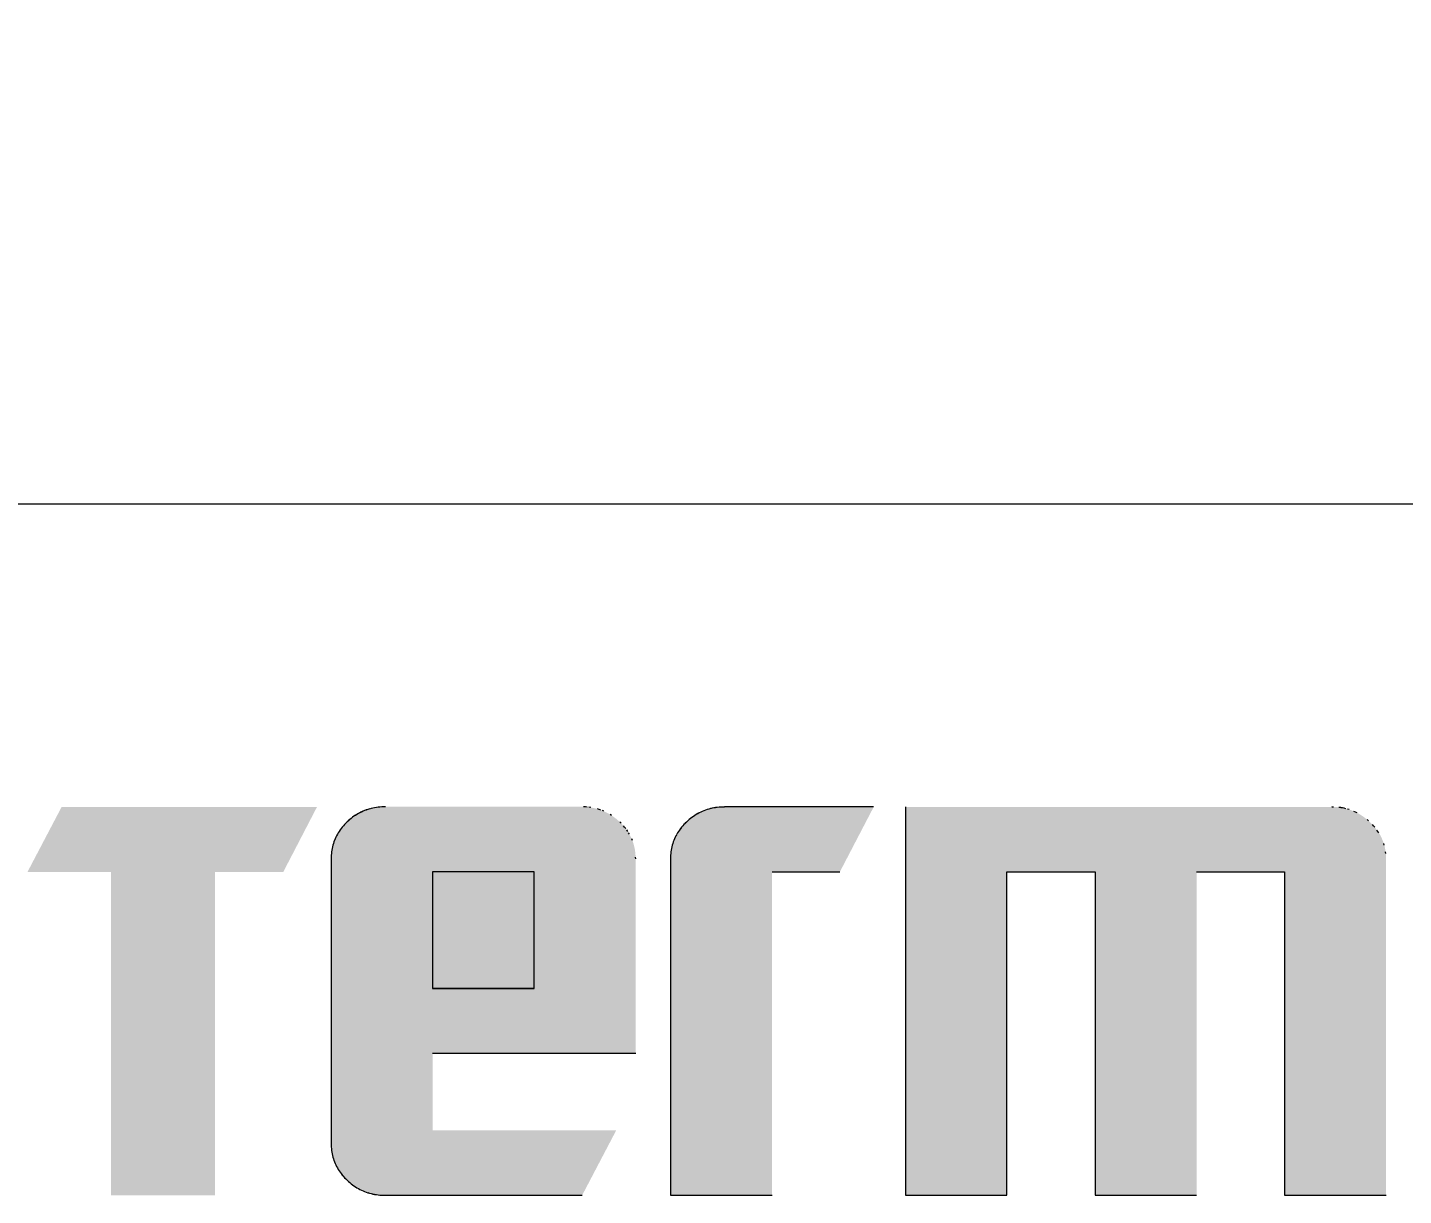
# Model space of a CAD drawing. Header units: millimetres. Extents: x 4137 to 6698, y 1400 to 3585.
# Drawn here: x 5746 to 5754.87, y 3358.72 to 3366.25 of the extents above; entities that cross this region are included whole.
import ezdxf
from ezdxf.enums import TextEntityAlignment as Align
from ezdxf.xclip import XClip

# ---------------------------------------------------------------- set-up
doc = ezdxf.new("R2010")
doc.units = ezdxf.units.MM
doc.header["$XCLIPFRAME"] = 2
doc.layers.add('000-PI-Oprema', color=30, linetype='Continuous', lineweight=5)
doc.layers.add('SI-ORMAR-Tekst', color=7, linetype='Continuous', lineweight=5)
doc.styles.add('PI0', font='isocpeur.ttf', dxfattribs={"width": 0.9})

# ---------------------------------------------------------------- blocks, each defined once
blk = doc.blocks.new('MF127463_69')
at = {"true_color": 0x231f20}
blk.add_hatch(color=250, dxfattribs=at).paths.add_polyline_path([(140.6214553833008, 195.948289320204), (141.3756942762269, 195.948289320204), (141.3756942762269, 194.9904976838165), (140.6214553833008, 194.9904976838165)])
blk = doc.blocks.new('MF127231_61')
at = {"true_color": 0x231f20}
blk.add_hatch(color=250, dxfattribs=at).paths.add_polyline_path([(142.0375080532498, 195.948289320204), (143.2221358451579, 195.948289320204), (143.2221358451579, 194.9904976838165), (142.0375080532498, 194.9904976838165)])
blk = doc.blocks.new('MF127184_59')
at = {"true_color": 0x231f20}
blk.add_hatch(color=250, dxfattribs=at).paths.add_polyline_path([(141.4582475450304, 195.948289320204), (141.9588392221266, 195.948289320204), (141.9588392221266, 194.9904976838165), (141.4582475450304, 194.9904976838165)])

msp = doc.modelspace()

# ---------------------------------------------------------------- hatches: boundary and pattern name
at = {"layer": '000-PI-Oprema', "linetype": 'ByBlock', "lineweight": 0}
for points in [[(5746.218331657444, 3361.224070949732), (5745.998689385719, 3360.806012341379), (5746.53672065636, 3360.806012341379), (5746.53672065636, 3358.71941082872), (5747.206721838978, 3358.71941082872), (5747.206721838978, 3360.806012341379), (5747.647852147004, 3360.806012341379), (5747.864725716855, 3361.224070949732)], [(5746.218366353197, 3361.223741732001), (5745.998724081473, 3360.805683123648), (5746.536755352113, 3360.805683123648), (5746.536755352113, 3358.719081610988), (5747.206756534731, 3358.719081610988), (5747.206756534731, 3360.805683123648), (5747.647886842758, 3360.805683123648), (5747.864760412608, 3361.223741732001)], [(5746.218500639406, 3361.223620331255), (5745.998858367681, 3360.805561722887), (5746.536889638292, 3360.805561722887), (5746.536889638292, 3358.719883010007), (5747.20689082091, 3358.719883010007), (5747.20689082091, 3360.805561722887), (5747.648021128937, 3360.805561722887), (5747.864894698788, 3361.223620331255)], [(5746.218535335159, 3361.223291113523), (5745.998893063434, 3360.805232505155), (5746.536924334046, 3360.805232505155), (5746.536924334046, 3358.719553792276), (5747.206925516663, 3358.719553792276), (5747.206925516663, 3360.805232505155), (5747.64805582469, 3360.805232505155), (5747.864929394541, 3361.223291113523)], [(5750.493884377595, 3361.22502851403), (5750.482065222029, 3361.224855610051), (5750.470372640156, 3361.224337432189), (5750.458808234201, 3361.223474781543), (5750.447373606329, 3361.222268459188), (5750.436070358736, 3361.220719266259), (5750.424900093675, 3361.218828003829), (5750.413864413341, 3361.216595473006), (5750.402964919899, 3361.214022474878), (5750.392203215574, 3361.211109810557), (5750.381580902561, 3361.207858281135), (5750.371099583083, 3361.204268687708), (5750.360760859307, 3361.200341831374), (5750.350566333457, 3361.196078513237), (5750.340517607728, 3361.191479534381), (5750.330616284343, 3361.186545695925), (5750.320863965439, 3361.181277798952), (5750.311262253329, 3361.175676644574), (5750.301812750119, 3361.169743033866), (5750.292517058034, 3361.163477767948), (5750.283376779326, 3361.15688164791), (5750.274393516133, 3361.149955474849), (5750.265568870679, 3361.142700049857), (5750.256904445188, 3361.135116174051), (5750.248401841854, 3361.127204648515), (5750.240043169156, 3361.119052726373), (5750.232040184673, 3361.110747393713), (5750.224392888405, 3361.102289051063), (5750.217101280322, 3361.093678098977), (5750.210165360454, 3361.084914937984), (5750.203585128772, 3361.075999968639), (5750.197360585275, 3361.066933591491), (5750.191491729994, 3361.057716207053), (5750.185978562898, 3361.048348215887), (5750.180821084016, 3361.038830018542), (5750.17601929335, 3361.029162015538), (5750.17157319084, 3361.019344607439), (5750.167482776574, 3361.009378194763), (5750.163748050464, 3360.99926317806), (5750.160369012569, 3360.988999957893), (5750.157345662889, 3360.978588934767), (5750.154678001395, 3360.968030509253), (5750.152366028115, 3360.957325081877), (5750.150409742992, 3360.946473053181), (5750.148809146113, 3360.935474823722), (5750.14756423742, 3360.924330794025), (5750.146675016912, 3360.913041364639), (5750.146141484619, 3360.901606936107), (5750.145963640512, 3360.89002790897), (5750.145963640512, 3358.719445593238), (5750.801198981563, 3358.719445593238), (5750.801198981563, 3360.80696990567), (5751.237714905647, 3360.80696990567), (5751.455511495303, 3361.22502851403)], [(5750.493919073348, 3361.224699296299), (5750.482099917782, 3361.224526392319), (5750.470407335909, 3361.224008214458), (5750.458842929954, 3361.223145563812), (5750.447408302082, 3361.221939241457), (5750.436105054489, 3361.220390048527), (5750.424934789428, 3361.218498786098), (5750.413899109094, 3361.216266255274), (5750.402999615652, 3361.213693257146), (5750.392237911327, 3361.210780592826), (5750.381615598314, 3361.207529063403), (5750.371134278837, 3361.203939469976), (5750.360795555061, 3361.200012613642), (5750.35060102921, 3361.195749295506), (5750.340552303481, 3361.19115031665), (5750.330650980096, 3361.186216478194), (5750.320898661193, 3361.18094858122), (5750.311296949082, 3361.175347426842), (5750.301847445872, 3361.169413816134), (5750.292551753787, 3361.163148550216), (5750.283411475079, 3361.156552430178), (5750.274428211887, 3361.149626257118), (5750.265603566432, 3361.142370832125), (5750.256939140941, 3361.134786956319), (5750.248436537607, 3361.126875430783), (5750.240077864909, 3361.118723508641), (5750.232074880426, 3361.110418175982), (5750.224427584158, 3361.101959833331), (5750.217135976075, 3361.093348881246), (5750.210200056207, 3361.084585720253), (5750.203619824525, 3361.075670750908), (5750.197395281029, 3361.06660437376), (5750.191526425747, 3361.057386989321), (5750.186013258651, 3361.048018998155), (5750.180855779769, 3361.03850080081), (5750.176053989103, 3361.028832797806), (5750.171607886593, 3361.019015389707), (5750.167517472327, 3361.009048977031), (5750.163782746217, 3360.998933960328), (5750.160403708323, 3360.988670740162), (5750.157380358643, 3360.978259717036), (5750.154712697148, 3360.967701291521), (5750.152400723869, 3360.956995864145), (5750.150444438746, 3360.94614383545), (5750.148843841866, 3360.93514560599), (5750.147598933173, 3360.924001576293), (5750.146709712665, 3360.912712146908), (5750.146176180372, 3360.901277718376), (5750.145998336265, 3360.889698691238), (5750.145998336265, 3358.719116375506), (5750.801233677316, 3358.719116375506), (5750.801233677316, 3360.806640687938), (5751.237749601401, 3360.806640687938), (5751.455546191056, 3361.224699296299)], [(5751.66157770239, 3361.22502851403), (5751.66157770239, 3358.719445593238), (5752.315890161123, 3358.719445593238), (5752.315890161123, 3360.80696990567), (5752.883453169931, 3360.80696990567), (5752.883453169931, 3358.719445593238), (5753.537765628665, 3358.719445593238), (5753.537765628665, 3360.80696990567), (5754.105328637473, 3360.80696990567), (5754.105328637473, 3358.719445593238), (5754.760564005998, 3358.719445593238), (5754.760564005998, 3360.89002790897), (5754.760381421575, 3360.901606936107), (5754.759833935334, 3360.913041364639), (5754.758921947919, 3360.924330794025), (5754.757645859913, 3360.935474823722), (5754.756006071991, 3360.946473053181), (5754.754002984707, 3360.957325081877), (5754.751636998705, 3360.968030509253), (5754.748908514629, 3360.978588934767), (5754.745817933034, 3360.988999957893), (5754.742365654593, 3360.99926317806), (5754.738552079892, 3361.009378194763), (5754.734377609543, 3361.019344607439), (5754.729842644191, 3361.029162015538), (5754.72494758445, 3361.038830018542), (5754.719692830876, 3361.048348215887), (5754.714078784141, 3361.057716207053), (5754.708105844859, 3361.066933591491), (5754.701774413646, 3361.075999968639), (5754.695084891085, 3361.084914937984), (5754.688037677849, 3361.093678098977), (5754.680633174524, 3361.102289051063), (5754.672871781694, 3361.110747393713), (5754.664753900032, 3361.119052726373), (5754.656279930095, 3361.127204648515), (5754.647671327612, 3361.135116174051), (5754.638918526215, 3361.142700049857), (5754.630021525873, 3361.149955474849), (5754.620980326587, 3361.15688164791), (5754.611794928415, 3361.163477767948), (5754.602465331299, 3361.169743033866), (5754.592991535267, 3361.175676644574), (5754.583373540291, 3361.181277798952), (5754.5736113464, 3361.186545695925), (5754.563704953594, 3361.191479534381), (5754.553654361843, 3361.196078513237), (5754.543459571177, 3361.200341831374), (5754.533120581596, 3361.204268687708), (5754.522637393099, 3361.207858281135), (5754.512010005629, 3361.211109810557), (5754.501238419273, 3361.214022474878), (5754.490322634002, 3361.216595473006), (5754.479262649787, 3361.218828003829), (5754.468058466627, 3361.220719266259), (5754.456710084581, 3361.222268459188), (5754.44521750359, 3361.223474781543), (5754.433580723685, 3361.224337432189), (5754.421799744835, 3361.224855610051), (5754.40987456707, 3361.22502851403)], [(5751.661612398143, 3361.224699296299), (5751.661612398143, 3358.719116375506), (5752.315924856876, 3358.719116375506), (5752.315924856876, 3360.806640687938), (5752.883487865684, 3360.806640687938), (5752.883487865684, 3358.719116375506), (5753.537800324418, 3358.719116375506), (5753.537800324418, 3360.806640687938), (5754.105363333226, 3360.806640687938), (5754.105363333226, 3358.719116375506), (5754.760598701751, 3358.719116375506), (5754.760598701751, 3360.889698691238), (5754.760416117329, 3360.901277718376), (5754.759868631088, 3360.912712146908), (5754.758956643672, 3360.924001576293), (5754.757680555666, 3360.93514560599), (5754.756040767744, 3360.94614383545), (5754.75403768046, 3360.956995864145), (5754.751671694458, 3360.967701291521), (5754.748943210382, 3360.978259717036), (5754.745852628787, 3360.988670740162), (5754.742400350347, 3360.998933960328), (5754.738586775645, 3361.009048977031), (5754.734412305296, 3361.019015389707), (5754.729877339944, 3361.028832797806), (5754.724982280203, 3361.03850080081), (5754.719727526629, 3361.048018998155), (5754.714113479894, 3361.057386989321), (5754.708140540612, 3361.06660437376), (5754.701809109399, 3361.075670750908), (5754.695119586838, 3361.084585720253), (5754.688072373602, 3361.093348881246), (5754.680667870277, 3361.101959833331), (5754.672906477447, 3361.110418175982), (5754.664788595785, 3361.118723508641), (5754.656314625848, 3361.126875430783), (5754.647706023366, 3361.134786956319), (5754.638953221968, 3361.142370832125), (5754.630056221627, 3361.149626257118), (5754.621015022341, 3361.156552430178), (5754.611829624168, 3361.163148550216), (5754.602500027052, 3361.169413816134), (5754.59302623102, 3361.175347426842), (5754.583408236044, 3361.18094858122), (5754.573646042153, 3361.186216478194), (5754.563739649347, 3361.19115031665), (5754.553689057596, 3361.195749295506), (5754.54349426693, 3361.200012613642), (5754.533155277349, 3361.203939469976), (5754.522672088852, 3361.207529063403), (5754.512044701382, 3361.210780592826), (5754.501273115026, 3361.213693257146), (5754.490357329755, 3361.216266255274), (5754.47929734554, 3361.218498786098), (5754.46809316238, 3361.220390048527), (5754.456744780334, 3361.221939241457), (5754.445252199343, 3361.223145563812), (5754.433615419438, 3361.224008214458), (5754.421834440588, 3361.224526392319), (5754.409909262823, 3361.224699296299)]]:
    msp.add_hatch(color=0, dxfattribs=at).paths.add_polyline_path(points)
h = msp.add_hatch(color=0, dxfattribs=at)
h.paths.add_polyline_path([(5748.307427138824, 3361.225479132523), (5748.295386679913, 3361.225306228543), (5748.283490819485, 3361.224788050682), (5748.271739958064, 3361.223925400021), (5748.260134496238, 3361.222719077681), (5748.248674834474, 3361.221169884751), (5748.237361373415, 3361.219278622322), (5748.226194513561, 3361.217046091498), (5748.215174655436, 3361.21447309337), (5748.204302199599, 3361.21156042905), (5748.193577546662, 3361.208308899627), (5748.183001097094, 3361.204719306193), (5748.172573251481, 3361.200792449866), (5748.16229441035, 3361.19652913173), (5748.152164974256, 3361.191930152874), (5748.142185343785, 3361.186996314418), (5748.132355919434, 3361.181728417444), (5748.12267710176, 3361.176127263059), (5748.113149291318, 3361.170193652358), (5748.103772888665, 3361.16392838644), (5748.094548294327, 3361.157332266395), (5748.085475908861, 3361.150406093342), (5748.076556132822, 3361.143150668349), (5748.067789366766, 3361.135566792543), (5748.059176011192, 3361.127655267007), (5748.050817338552, 3361.119503344865), (5748.042814354069, 3361.111198012191), (5748.035167057772, 3361.102739669555), (5748.027875449689, 3361.094128717455), (5748.020939529792, 3361.085365556477), (5748.014359298139, 3361.076450587132), (5748.008134754643, 3361.067384209976), (5748.002265899361, 3361.058166825545), (5747.996752732265, 3361.048798834379), (5747.991595253384, 3361.039280637034), (5747.986793462717, 3361.02961263403), (5747.982347360236, 3361.019795225916), (5747.978256945912, 3361.009828813255), (5747.974522219832, 3360.999713796552), (5747.971143181937, 3360.989450576371), (5747.968119832257, 3360.97903955326), (5747.965452170763, 3360.968481127738), (5747.963140197454, 3360.957775700369), (5747.961183912389, 3360.946923671674), (5747.959583315481, 3360.935925442214), (5747.958338406787, 3360.924781412517), (5747.95744918628, 3360.913491983132), (5747.956915653986, 3360.9020575546), (5747.956737809879, 3360.890478527462), (5747.956737809879, 3359.054896734274), (5747.956915653986, 3359.043428269664), (5747.95744918628, 3359.032094787717), (5747.958338406787, 3359.020896689215), (5747.959583315481, 3359.009834374968), (5747.961183912389, 3358.99890824581), (5747.963140197454, 3358.988118702529), (5747.965452170763, 3358.977466145936), (5747.968119832257, 3358.966950976833), (5747.971143181937, 3358.956573596033), (5747.974522219832, 3358.946334404337), (5747.978256945912, 3358.936233802565), (5747.982347360236, 3358.926272191505), (5747.986793462717, 3358.91644997199), (5747.991595253384, 3358.906767544807), (5747.996752732265, 3358.897225310762), (5748.002265899361, 3358.887823670678), (5748.008134754643, 3358.878563025338), (5748.014359298139, 3358.869443775582), (5748.020939529792, 3358.860466322197), (5748.027875449689, 3358.851631065988), (5748.035167057772, 3358.842938407766), (5748.042814354069, 3358.83438874834), (5748.050817338552, 3358.825982488522), (5748.059176011192, 3358.817720029115), (5748.067789366766, 3358.809808510921), (5748.076556132822, 3358.802224641707), (5748.085475908861, 3358.794969222608), (5748.094548294327, 3358.788043054764), (5748.103772888665, 3358.78144693931), (5748.113149291318, 3358.775181677387), (5748.12267710176, 3358.76924807012), (5748.132355919434, 3358.763646918645), (5748.142185343785, 3358.758379024116), (5748.152164974256, 3358.753445187661), (5748.16229441035, 3358.748846210413), (5748.172573251481, 3358.744582893521), (5748.183001097094, 3358.740656038111), (5748.193577546662, 3358.737066445317), (5748.204302199599, 3358.73381491628), (5748.215174655436, 3358.730902252149), (5748.226194513561, 3358.728329254043), (5748.237361373415, 3358.726096723103), (5748.248674834474, 3358.724205460477), (5748.260134496238, 3358.7226562673), (5748.271739958064, 3358.72144994469), (5748.283490819485, 3358.720587293804), (5748.295386679913, 3358.720069115768), (5748.307427138824, 3358.719896211723), (5749.575446005713, 3358.719896211723), (5749.795088194928, 3359.138877674869), (5748.611050268642, 3359.138877674869), (5748.611050268642, 3359.637225639669), (5749.9205980959, 3359.637225639669), (5749.9205980959, 3360.890478527462), (5749.92042025156, 3360.9020575546), (5749.91988671851, 3360.913491983132), (5749.918997496868, 3360.924781412517), (5749.917752586777, 3360.935925442214), (5749.916151988239, 3360.946923671674), (5749.914195701457, 3360.957775700369), (5749.91188372646, 3360.968481127738), (5749.909216063365, 3360.97903955326), (5749.906192712259, 3360.989450576371), (5749.90281367323, 3360.999713796552), (5749.899078946392, 3361.009828813255), (5749.894988531835, 3361.019795225916), (5749.890542429645, 3361.02961263403), (5749.885740639939, 3361.039280637034), (5749.880583162775, 3361.048798834379), (5749.875069998298, 3361.058166825545), (5749.869201146567, 3361.067384209976), (5749.862976607669, 3361.076450587132), (5749.85639638175, 3361.085365556477), (5749.849460468838, 3361.094128717455), (5749.842168869079, 3361.102739669555), (5749.834521582589, 3361.111198012191), (5749.826518609369, 3361.119503344865), (5749.818159949623, 3361.127655267007), (5749.809657337878, 3361.135566792543), (5749.80099290447, 3361.143150668349), (5749.792168251565, 3361.150406093342), (5749.783184981446, 3361.157332266395), (5749.774044696277, 3361.16392838644), (5749.764748998342, 3361.170193652358), (5749.755299489835, 3361.176127263059), (5749.74569777301, 3361.181728417444), (5749.735945450061, 3361.186996314418), (5749.726044123242, 3361.191930152874), (5749.715995394748, 3361.19652913173), (5749.705800866831, 3361.200792449866), (5749.695462141687, 3361.204719306193), (5749.684980821569, 3361.208308899627), (5749.674358508731, 3361.21156042905), (5749.663596805337, 3361.21447309337), (5749.652697313642, 3361.217046091498), (5749.641661635868, 3361.219278622322), (5749.630491374242, 3361.221169884751), (5749.619188131014, 3361.222719077681), (5749.607753508352, 3361.223925400021), (5749.596189108567, 3361.224788050682), (5749.584496533825, 3361.225306228543), (5749.572677386349, 3361.225479132523)])
h.paths.add_polyline_path([(5748.611050268642, 3360.807420524155), (5749.265362727375, 3360.807420524155), (5749.265362727375, 3360.056207047809), (5748.611050268642, 3360.056207047809)])
h = msp.add_hatch(color=0, dxfattribs=at)
h.paths.add_polyline_path([(5748.307461834577, 3361.225149914791), (5748.295421375667, 3361.224977010811), (5748.283525515238, 3361.22445883295), (5748.271774653817, 3361.223596182289), (5748.260169191991, 3361.222389859949), (5748.248709530227, 3361.220840667019), (5748.237396069168, 3361.21894940459), (5748.226229209314, 3361.216716873766), (5748.21520935119, 3361.214143875638), (5748.204336895352, 3361.211231211318), (5748.193612242415, 3361.207979681896), (5748.183035792847, 3361.204390088461), (5748.172607947235, 3361.200463232135), (5748.162329106103, 3361.196199913998), (5748.152199670009, 3361.191600935142), (5748.142220039538, 3361.186667096686), (5748.132390615187, 3361.181399199713), (5748.122711797513, 3361.175798045327), (5748.113183987071, 3361.169864434627), (5748.103807584418, 3361.163599168709), (5748.09458299008, 3361.157003048663), (5748.085510604614, 3361.15007687561), (5748.076590828575, 3361.142821450617), (5748.067824062519, 3361.135237574812), (5748.059210706945, 3361.127326049276), (5748.050852034306, 3361.119174127134), (5748.042849049823, 3361.110868794459), (5748.035201753525, 3361.102410451823), (5748.027910145443, 3361.093799499723), (5748.020974225546, 3361.085036338745), (5748.014393993893, 3361.0761213694), (5748.008169450396, 3361.067054992245), (5748.002300595114, 3361.057837607813), (5747.996787428018, 3361.048469616647), (5747.991629949137, 3361.038951419303), (5747.98682815847, 3361.029283416299), (5747.98238205599, 3361.019466008185), (5747.978291641665, 3361.009499595524), (5747.974556915585, 3360.999384578821), (5747.97117787769, 3360.989121358639), (5747.96815452801, 3360.978710335528), (5747.965486866516, 3360.968151910006), (5747.963174893207, 3360.957446482638), (5747.961218608142, 3360.946594453942), (5747.959618011234, 3360.935596224482), (5747.95837310254, 3360.924452194785), (5747.957483882033, 3360.9131627654), (5747.95695034974, 3360.901728336868), (5747.956772505632, 3360.890149309731), (5747.956772505632, 3359.054567516543), (5747.95695034974, 3359.043099051932), (5747.957483882033, 3359.031765569985), (5747.95837310254, 3359.020567471483), (5747.959618011234, 3359.009505157237), (5747.961218608142, 3358.998579028078), (5747.963174893207, 3358.987789484797), (5747.965486866516, 3358.977136928204), (5747.96815452801, 3358.966621759102), (5747.97117787769, 3358.956244378301), (5747.974556915585, 3358.946005186606), (5747.978291641665, 3358.935904584834), (5747.98238205599, 3358.925942973774), (5747.98682815847, 3358.916120754258), (5747.991629949137, 3358.906438327076), (5747.996787428018, 3358.89689609303), (5748.002300595114, 3358.887494452947), (5748.008169450396, 3358.878233807607), (5748.014393993893, 3358.86911455785), (5748.020974225546, 3358.860137104466), (5748.027910145443, 3358.851301848257), (5748.035201753525, 3358.842609190034), (5748.042849049823, 3358.834059530609), (5748.050852034306, 3358.825653270791), (5748.059210706945, 3358.817390811384), (5748.067824062519, 3358.809479293189), (5748.076590828575, 3358.801895423976), (5748.085510604614, 3358.794640004876), (5748.09458299008, 3358.787713837033), (5748.103807584418, 3358.781117721579), (5748.113183987071, 3358.774852459655), (5748.122711797513, 3358.768918852389), (5748.132390615187, 3358.763317700913), (5748.142220039538, 3358.758049806385), (5748.152199670009, 3358.75311596993), (5748.162329106103, 3358.748516992682), (5748.172607947235, 3358.744253675789), (5748.183035792847, 3358.740326820379), (5748.193612242415, 3358.736737227585), (5748.204336895352, 3358.733485698549), (5748.21520935119, 3358.730573034417), (5748.226229209314, 3358.728000036311), (5748.237396069168, 3358.725767505371), (5748.248709530227, 3358.723876242746), (5748.260169191991, 3358.722327049568), (5748.271774653817, 3358.721120726959), (5748.283525515238, 3358.720258076073), (5748.295421375667, 3358.719739898037), (5748.307461834577, 3358.719566993992), (5749.575480701466, 3358.719566993992), (5749.795122890681, 3359.138548457138), (5748.611084964395, 3359.138548457138), (5748.611084964395, 3359.636896421938), (5749.920632791654, 3359.636896421938), (5749.920632791654, 3360.890149309731), (5749.920454947313, 3360.901728336868), (5749.919921414264, 3360.9131627654), (5749.919032192621, 3360.924452194785), (5749.91778728253, 3360.935596224482), (5749.916186683992, 3360.946594453942), (5749.91423039721, 3360.957446482638), (5749.911918422214, 3360.968151910006), (5749.909250759119, 3360.978710335528), (5749.906227408012, 3360.989121358639), (5749.902848368983, 3360.999384578821), (5749.899113642145, 3361.009499595524), (5749.895023227588, 3361.019466008185), (5749.890577125399, 3361.029283416299), (5749.885775335692, 3361.038951419303), (5749.880617858528, 3361.048469616647), (5749.875104694052, 3361.057837607813), (5749.86923584232, 3361.067054992245), (5749.863011303422, 3361.0761213694), (5749.856431077503, 3361.085036338745), (5749.849495164591, 3361.093799499723), (5749.842203564832, 3361.102410451823), (5749.834556278342, 3361.110868794459), (5749.826553305123, 3361.119174127134), (5749.818194645376, 3361.127326049276), (5749.809692033631, 3361.135237574812), (5749.801027600223, 3361.142821450617), (5749.792202947318, 3361.15007687561), (5749.783219677199, 3361.157003048663), (5749.77407939203, 3361.163599168709), (5749.764783694095, 3361.169864434627), (5749.755334185588, 3361.175798045327), (5749.745732468763, 3361.181399199713), (5749.735980145814, 3361.186667096686), (5749.726078818995, 3361.191600935142), (5749.716030090501, 3361.196199913998), (5749.705835562584, 3361.200463232135), (5749.69549683744, 3361.204390088461), (5749.685015517322, 3361.207979681896), (5749.674393204484, 3361.211231211318), (5749.66363150109, 3361.214143875638), (5749.652732009395, 3361.216716873766), (5749.641696331621, 3361.21894940459), (5749.630526069995, 3361.220840667019), (5749.619222826767, 3361.222389859949), (5749.607788204105, 3361.223596182289), (5749.59622380432, 3361.22445883295), (5749.584531229578, 3361.224977010811), (5749.572712082102, 3361.225149914791)])
h.paths.add_polyline_path([(5748.611084964395, 3360.807091306423), (5749.265397423128, 3360.807091306423), (5749.265397423128, 3360.055877830078), (5748.611084964395, 3360.055877830078)])

# ---------------------------------------------------------------- linework, layer by layer
at = {"layer": '000-PI-Oprema', "color": 0, "linetype": 'ByBlock', "lineweight": 0}
for p, q in [((5772.34938806817, 3363.176600865101), (5725.310872941634, 3363.176600865101)), ((5772.349422763923, 3363.176271647369), (5725.310907637387, 3363.176271647369)), ((5772.349422763923, 3363.176271647369), (5725.310907637387, 3363.176271647369))]:
    msp.add_line(p, q, dxfattribs=at)

# ---------------------------------------------------------------- block references
ref = msp.add_blockref('MF127463_69', (5380.091372144095, 2848.624528961618), dxfattribs=dict(at, xscale=2.616, yscale=2.616, zscale=2.616))
XClip(ref).set_block_clipping_path([(140.7555126614041, 195.948289320204), (140.7508687954565, 195.9482250595412), (140.746287193367, 195.9480322713224), (140.7417675420642, 195.9477109462023), (140.7373095284764, 195.9472610748354), (140.7329128395322, 195.9466826478763), (140.7285771621598, 195.9459756559796), (140.7243021832879, 195.9451400897998), (140.7200875898448, 195.9441759399916), (140.7159330687589, 195.9430831972095), (140.7118383069588, 195.9418618521082), (140.7078029913728, 195.9405118953421), (140.7038268089294, 195.9390333175659), (140.6999094465571, 195.9374261094342), (140.6960505911843, 195.9356902616014), (140.6922499297394, 195.9338257647223), (140.6885071491508, 195.9318326094514), (140.6848219363471, 195.9297107864432), (140.6811939782567, 195.9274602863524), (140.6776229618079, 195.9250810998335), (140.6741085739293, 195.9225732175411), (140.6706505015492, 195.9199366301298), (140.6672484315962, 195.9171713282542), (140.6639020509987, 195.9142773025688), (140.6606110466851, 195.9112545437283), (140.6574156413414, 195.908057214007), (140.6543562632529, 195.9048114376304), (140.6514329077469, 195.9015167660183), (140.6486455701506, 195.8981727505908), (140.6459942457914, 195.8947789427675), (140.6434789299965, 195.8913348939684), (140.6410996180933, 195.8878401556133), (140.6388563054089, 195.8842942791221), (140.6367489872707, 195.8806968159146), (140.6347776590061, 195.8770473174107), (140.6329423159422, 195.8733453350303), (140.6312429534064, 195.8695904201932), (140.629679566726, 195.8657821243192), (140.6282521512283, 195.8619199988283), (140.6269607022405, 195.8580035951403), (140.6258052150899, 195.854032464675), (140.6247856851039, 195.8500061588523), (140.6239021076097, 195.8459242290921), (140.6231544779345, 195.8417862268142), (140.6225427914058, 195.8375917034385), (140.6220670433508, 195.8333402103848), (140.6217272290968, 195.829031299073), (140.621523343971, 195.824664520923), (140.6214553833008, 195.8202394273546), (140.6214553833008, 195.1189256456163), (140.621523343971, 195.1144592826749), (140.6217272290968, 195.110054823793), (140.6220670433508, 195.1057118203905), (140.6225427914059, 195.1014298238872), (140.6231544779345, 195.097208385703), (140.6239021076097, 195.0930470572578), (140.6247856851039, 195.0889453899713), (140.6258052150899, 195.0849029352636), (140.6269607022405, 195.0809192445543), (140.6282521512283, 195.0769938692634), (140.629679566726, 195.0731263608108), (140.6312429534065, 195.0693162706163), (140.6329423159422, 195.0655631500998), (140.6347776590061, 195.0618665506811), (140.6367489872707, 195.05822602378), (140.6388563054089, 195.0546411208165), (140.6410996180932, 195.0511113932104), (140.6434789299965, 195.0476363923815), (140.6459942457914, 195.0442156697497), (140.6486455701506, 195.0408487767349), (140.6514329077469, 195.037535264757), (140.654356263253, 195.0342746852357), (140.6574156413414, 195.0310665895909), (140.6606110466851, 195.0279105292426), (140.6639020509987, 195.0248876613722), (140.6672484315962, 195.0219933210577), (140.6706505015493, 195.0192275176446), (140.6741085739293, 195.0165902604782), (140.6776229618079, 195.0140815589041), (140.6811939782567, 195.0117014222675), (140.6848219363471, 195.009449859914), (140.6885071491508, 195.0073268811889), (140.6922499297394, 195.0053324954378), (140.6960505911842, 195.0034667120058), (140.6999094465571, 195.0017295402387), (140.7038268089294, 195.0001209894816), (140.7078029913728, 194.9986410690802), (140.7118383069588, 194.9972897883796), (140.7159330687589, 194.9960671567255), (140.7200875898448, 194.9949731834631), (140.7243021832879, 194.9940078779381), (140.7285771621598, 194.9931712494956), (140.7329128395322, 194.9924633074812), (140.7373095284764, 194.9918840612403), (140.7417675420642, 194.9914335201184), (140.746287193367, 194.9911116934608), (140.7508687954565, 194.9909185906129), (140.7555126614041, 194.9908542209201), (141.2402268303765, 194.9908542209201), (141.3238349914551, 195.1503190782335), (140.8715800815158, 195.1503190782335), (140.8715800815158, 195.3411773681641), (141.3721632215712, 195.3411773681641), (141.3721632215712, 195.8202394273546), (141.372095260901, 195.824664520923), (141.3718913757752, 195.8290312990731), (141.3715515615212, 195.8333402103848), (141.3710758134661, 195.8375917034385), (141.3704641269374, 195.8417862268142), (141.3697164972623, 195.8459242290921), (141.3688329197681, 195.8500061588523), (141.3678133897821, 195.854032464675), (141.3666579026315, 195.8580035951402), (141.3653664536437, 195.8619199988283), (141.3639390381459, 195.8657821243192), (141.3623756514655, 195.8695904201932), (141.3606762889298, 195.8733453350303), (141.3588409458659, 195.8770473174107), (141.3568696176013, 195.8806968159146), (141.3547622994631, 195.8842942791221), (141.3525189867788, 195.8878401556133), (141.3501396748755, 195.8913348939684), (141.3476243590806, 195.8947789427675), (141.3449730347214, 195.8981727505908), (141.3421856971251, 195.9015167660183), (141.339262341619, 195.9048114376304), (141.3362029635305, 195.908057214007), (141.3330075581869, 195.9112545437283), (141.3297184042663, 195.9142773025688), (141.3263775748481, 195.9171713282542), (141.3229847568605, 195.9199366301298), (141.3195396372321, 195.9225732175411), (141.3160419028912, 195.9250810998335), (141.3124912407663, 195.9274602863524), (141.3088873377859, 195.9297107864432), (141.3052298808785, 195.9318326094514), (141.3015185569724, 195.9338257647223), (141.297753052996, 195.9356902616014), (141.293933055878, 195.9374261094342), (141.2900582525465, 195.9390333175659), (141.2861283299302, 195.9405118953422), (141.2821429749575, 195.9418618521082), (141.2781018745568, 195.9430831972096), (141.2740047156566, 195.9441759399916), (141.2698511851852, 195.9451400897998), (141.2656409700712, 195.9459756559796), (141.2613737572429, 195.9466826478763), (141.2570492336289, 195.9472610748354), (141.2526670861575, 195.9477109462023), (141.2482270017573, 195.9480322713224), (141.2437286673566, 195.9482250595412), (141.2391717698839, 195.948289320204)])
ref = msp.add_blockref('MF127463_69', (5380.091406839848, 2848.624199743886), dxfattribs=dict(at, xscale=2.616, yscale=2.616, zscale=2.616))
XClip(ref).set_block_clipping_path([(140.7555126614041, 195.948289320204), (140.7508687954565, 195.9482250595412), (140.746287193367, 195.9480322713224), (140.7417675420642, 195.9477109462023), (140.7373095284764, 195.9472610748354), (140.7329128395322, 195.9466826478763), (140.7285771621598, 195.9459756559796), (140.7243021832879, 195.9451400897998), (140.7200875898448, 195.9441759399916), (140.7159330687589, 195.9430831972095), (140.7118383069588, 195.9418618521082), (140.7078029913728, 195.9405118953421), (140.7038268089294, 195.9390333175659), (140.6999094465571, 195.9374261094342), (140.6960505911843, 195.9356902616014), (140.6922499297394, 195.9338257647223), (140.6885071491508, 195.9318326094514), (140.6848219363471, 195.9297107864432), (140.6811939782567, 195.9274602863524), (140.6776229618079, 195.9250810998335), (140.6741085739293, 195.9225732175411), (140.6706505015492, 195.9199366301298), (140.6672484315962, 195.9171713282542), (140.6639020509987, 195.9142773025688), (140.6606110466851, 195.9112545437283), (140.6574156413414, 195.908057214007), (140.6543562632529, 195.9048114376304), (140.6514329077469, 195.9015167660183), (140.6486455701506, 195.8981727505908), (140.6459942457914, 195.8947789427675), (140.6434789299965, 195.8913348939684), (140.6410996180933, 195.8878401556133), (140.6388563054089, 195.8842942791221), (140.6367489872707, 195.8806968159146), (140.6347776590061, 195.8770473174107), (140.6329423159422, 195.8733453350303), (140.6312429534064, 195.8695904201932), (140.629679566726, 195.8657821243192), (140.6282521512283, 195.8619199988283), (140.6269607022405, 195.8580035951403), (140.6258052150899, 195.854032464675), (140.6247856851039, 195.8500061588523), (140.6239021076097, 195.8459242290921), (140.6231544779345, 195.8417862268142), (140.6225427914058, 195.8375917034385), (140.6220670433508, 195.8333402103848), (140.6217272290968, 195.829031299073), (140.621523343971, 195.824664520923), (140.6214553833008, 195.8202394273546), (140.6214553833008, 195.1189256456163), (140.621523343971, 195.1144592826749), (140.6217272290968, 195.110054823793), (140.6220670433508, 195.1057118203905), (140.6225427914059, 195.1014298238872), (140.6231544779345, 195.097208385703), (140.6239021076097, 195.0930470572578), (140.6247856851039, 195.0889453899713), (140.6258052150899, 195.0849029352636), (140.6269607022405, 195.0809192445543), (140.6282521512283, 195.0769938692634), (140.629679566726, 195.0731263608108), (140.6312429534065, 195.0693162706163), (140.6329423159422, 195.0655631500998), (140.6347776590061, 195.0618665506811), (140.6367489872707, 195.05822602378), (140.6388563054089, 195.0546411208165), (140.6410996180932, 195.0511113932104), (140.6434789299965, 195.0476363923815), (140.6459942457914, 195.0442156697497), (140.6486455701506, 195.0408487767349), (140.6514329077469, 195.037535264757), (140.654356263253, 195.0342746852357), (140.6574156413414, 195.0310665895909), (140.6606110466851, 195.0279105292426), (140.6639020509987, 195.0248876613722), (140.6672484315962, 195.0219933210577), (140.6706505015493, 195.0192275176446), (140.6741085739293, 195.0165902604782), (140.6776229618079, 195.0140815589041), (140.6811939782567, 195.0117014222675), (140.6848219363471, 195.009449859914), (140.6885071491508, 195.0073268811889), (140.6922499297394, 195.0053324954378), (140.6960505911842, 195.0034667120058), (140.6999094465571, 195.0017295402387), (140.7038268089294, 195.0001209894816), (140.7078029913728, 194.9986410690802), (140.7118383069588, 194.9972897883796), (140.7159330687589, 194.9960671567255), (140.7200875898448, 194.9949731834631), (140.7243021832879, 194.9940078779381), (140.7285771621598, 194.9931712494956), (140.7329128395322, 194.9924633074812), (140.7373095284764, 194.9918840612403), (140.7417675420642, 194.9914335201184), (140.746287193367, 194.9911116934608), (140.7508687954565, 194.9909185906129), (140.7555126614041, 194.9908542209201), (141.2402268303765, 194.9908542209201), (141.3238349914551, 195.1503190782335), (140.8715800815158, 195.1503190782335), (140.8715800815158, 195.3411773681641), (141.3721632215712, 195.3411773681641), (141.3721632215712, 195.8202394273546), (141.372095260901, 195.824664520923), (141.3718913757752, 195.8290312990731), (141.3715515615212, 195.8333402103848), (141.3710758134661, 195.8375917034385), (141.3704641269374, 195.8417862268142), (141.3697164972623, 195.8459242290921), (141.3688329197681, 195.8500061588523), (141.3678133897821, 195.854032464675), (141.3666579026315, 195.8580035951402), (141.3653664536437, 195.8619199988283), (141.3639390381459, 195.8657821243192), (141.3623756514655, 195.8695904201932), (141.3606762889298, 195.8733453350303), (141.3588409458659, 195.8770473174107), (141.3568696176013, 195.8806968159146), (141.3547622994631, 195.8842942791221), (141.3525189867788, 195.8878401556133), (141.3501396748755, 195.8913348939684), (141.3476243590806, 195.8947789427675), (141.3449730347214, 195.8981727505908), (141.3421856971251, 195.9015167660183), (141.339262341619, 195.9048114376304), (141.3362029635305, 195.908057214007), (141.3330075581869, 195.9112545437283), (141.3297184042663, 195.9142773025688), (141.3263775748481, 195.9171713282542), (141.3229847568605, 195.9199366301298), (141.3195396372321, 195.9225732175411), (141.3160419028912, 195.9250810998335), (141.3124912407663, 195.9274602863524), (141.3088873377859, 195.9297107864432), (141.3052298808785, 195.9318326094514), (141.3015185569724, 195.9338257647223), (141.297753052996, 195.9356902616014), (141.293933055878, 195.9374261094342), (141.2900582525465, 195.9390333175659), (141.2861283299302, 195.9405118953422), (141.2821429749575, 195.9418618521082), (141.2781018745568, 195.9430831972096), (141.2740047156566, 195.9441759399916), (141.2698511851852, 195.9451400897998), (141.2656409700712, 195.9459756559796), (141.2613737572429, 195.9466826478763), (141.2570492336289, 195.9472610748354), (141.2526670861575, 195.9477109462023), (141.2482270017573, 195.9480322713224), (141.2437286673566, 195.9482250595412), (141.2391717698839, 195.948289320204)])
ref = msp.add_blockref('MF127184_59', (5380.091372144095, 2848.624528961618), dxfattribs=dict(at, xscale=2.616, yscale=2.616, zscale=2.616))
XClip(ref).set_block_clipping_path([(141.5912389967177, 195.9479448106554), (141.586682099245, 195.9478805499926), (141.5821837648443, 195.9476877617738), (141.577743680444, 195.9473664366537), (141.5733615329727, 195.9469165652868), (141.5690370093587, 195.9463381383277), (141.5647697965304, 195.945631146431), (141.5605595814164, 195.9447955802513), (141.556406050945, 195.9438314304431), (141.5523088920448, 195.942738687661), (141.548267791644, 195.9415173425596), (141.5442824366714, 195.9401673857935), (141.5403525140551, 195.9386888080173), (141.5364777107236, 195.9370815998855), (141.5326577136055, 195.9353457520529), (141.5288922096292, 195.9334812551737), (141.5251808857231, 195.9314880999028), (141.5215234288156, 195.9293662768946), (141.5179195258353, 195.9271157768038), (141.5143688637104, 195.9247365902849), (141.5108711293695, 195.9222287079925), (141.5074260097411, 195.9195921205812), (141.5040331917535, 195.9168268187056), (141.5006923623352, 195.9139327930202), (141.4974032084147, 195.9109100341797), (141.4942060040777, 195.9077539738314), (141.4911414346087, 195.9045458781867), (141.4882098037336, 195.9012852986654), (141.4854114151786, 195.8979717866874), (141.4827465726699, 195.8946048936726), (141.4802155799336, 195.8911841710408), (141.4778187406958, 195.887709170212), (141.4755563586828, 195.8841794426059), (141.4734287376205, 195.8805945396423), (141.4714361812352, 195.8769540127413), (141.469578993253, 195.8732574133226), (141.4678574774, 195.869504292806), (141.4662719374024, 195.8656942026115), (141.4648226769864, 195.8618266941589), (141.4635099998779, 195.857901318868), (141.4623342098032, 195.8539176281588), (141.4612956104885, 195.849875173451), (141.4603945056597, 195.8457735061646), (141.4596311990432, 195.8416121777193), (141.459005994365, 195.8373907395351), (141.4585191953514, 195.8331087430319), (141.4581711057282, 195.8287657396293), (141.4579620292218, 195.8243612807474), (141.4578922695584, 195.819894917806), (141.4578922695584, 194.9908542209201), (141.7083614773221, 194.9908542209201), (141.7083614773221, 195.7881354437934), (141.8755777994792, 195.7881354437934), (141.9588414510091, 195.9479448106554)])
ref = msp.add_blockref('MF127184_59', (5380.091406839848, 2848.624199743886), dxfattribs=dict(at, xscale=2.616, yscale=2.616, zscale=2.616))
XClip(ref).set_block_clipping_path([(141.5912389967177, 195.9479448106554), (141.586682099245, 195.9478805499926), (141.5821837648443, 195.9476877617738), (141.577743680444, 195.9473664366537), (141.5733615329727, 195.9469165652868), (141.5690370093587, 195.9463381383277), (141.5647697965304, 195.945631146431), (141.5605595814164, 195.9447955802513), (141.556406050945, 195.9438314304431), (141.5523088920448, 195.942738687661), (141.548267791644, 195.9415173425596), (141.5442824366714, 195.9401673857935), (141.5403525140551, 195.9386888080173), (141.5364777107236, 195.9370815998855), (141.5326577136055, 195.9353457520529), (141.5288922096292, 195.9334812551737), (141.5251808857231, 195.9314880999028), (141.5215234288156, 195.9293662768946), (141.5179195258353, 195.9271157768038), (141.5143688637104, 195.9247365902849), (141.5108711293695, 195.9222287079925), (141.5074260097411, 195.9195921205812), (141.5040331917535, 195.9168268187056), (141.5006923623352, 195.9139327930202), (141.4974032084147, 195.9109100341797), (141.4942060040777, 195.9077539738314), (141.4911414346087, 195.9045458781867), (141.4882098037336, 195.9012852986654), (141.4854114151786, 195.8979717866874), (141.4827465726699, 195.8946048936726), (141.4802155799336, 195.8911841710408), (141.4778187406958, 195.887709170212), (141.4755563586828, 195.8841794426059), (141.4734287376205, 195.8805945396423), (141.4714361812352, 195.8769540127413), (141.469578993253, 195.8732574133226), (141.4678574774, 195.869504292806), (141.4662719374024, 195.8656942026115), (141.4648226769864, 195.8618266941589), (141.4635099998779, 195.857901318868), (141.4623342098032, 195.8539176281588), (141.4612956104885, 195.849875173451), (141.4603945056597, 195.8457735061646), (141.4596311990432, 195.8416121777193), (141.459005994365, 195.8373907395351), (141.4585191953514, 195.8331087430319), (141.4581711057282, 195.8287657396293), (141.4579620292218, 195.8243612807474), (141.4578922695584, 195.819894917806), (141.4578922695584, 194.9908542209201), (141.7083614773221, 194.9908542209201), (141.7083614773221, 195.7881354437934), (141.8755777994792, 195.7881354437934), (141.9588414510091, 195.9479448106554)])
ref = msp.add_blockref('MF127231_61', (5380.091372144095, 2848.624528961618), dxfattribs=dict(at, xscale=2.616, yscale=2.616, zscale=2.616))
XClip(ref).set_block_clipping_path([(142.0375080532498, 195.9479448106554), (142.0375080532498, 194.9908542209201), (142.2876219855414, 194.9908542209201), (142.2876219855414, 195.7881354437934), (142.5049321492513, 195.7881354437934), (142.5049321492513, 194.9908542209201), (142.7550568474664, 194.9908542209201), (142.7550568474664, 195.7881354437934), (142.9720117357042, 195.7881354437934), (142.9720117357042, 194.9908542209201), (143.2221364339193, 194.9908542209201), (143.2221364339193, 195.819894917806), (143.2220666485559, 195.8243612807474), (143.2218573921502, 195.8287657396293), (143.2215088142289, 195.8331087430318), (143.2210210643188, 195.8373907395352), (143.2203942919464, 195.8416121777193), (143.2196286466387, 195.8457735061646), (143.2187242779221, 195.849875173451), (143.2176813353237, 195.8539176281588), (143.2164999683698, 195.857901318868), (143.2151803265874, 195.8618266941589), (143.2137225595031, 195.8656942026115), (143.2121268166436, 195.869504292806), (143.2103932475357, 195.8732574133225), (143.208522001706, 195.8769540127413), (143.2065132286814, 195.8805945396423), (143.2043670779884, 195.8841794426059), (143.2020836991538, 195.887709170212), (143.1996632417043, 195.8911841710409), (143.1971058551667, 195.8946048936726), (143.1944116890676, 195.8979717866874), (143.1915808929338, 195.9012852986654), (143.1886136162919, 195.9045458781867), (143.1855100086687, 195.9077539738314), (143.1822702195909, 195.9109100341797), (143.1789775190837, 195.9139327930202), (143.1756266667029, 195.9168268187056), (143.1722182745735, 195.9195921205812), (143.1687529548206, 195.9222287079925), (143.165231319569, 195.9247365902849), (143.1616539809439, 195.9271157768038), (143.1580215510702, 195.9293662768946), (143.1543346420728, 195.9314880999028), (143.1505938660767, 195.9334812551737), (143.146799835207, 195.9353457520528), (143.1429531615887, 195.9370815998856), (143.1390544573466, 195.9386888080173), (143.1351043346058, 195.9401673857935), (143.1311034054913, 195.9415173425596), (143.1270522821281, 195.942738687661), (143.1229515766411, 195.943831430443), (143.1188019011553, 195.9447955802513), (143.1146038677958, 195.945631146431), (143.1103580886874, 195.9463381383277), (143.1060651759552, 195.9469165652868), (143.1017257417242, 195.9473664366537), (143.0973403981193, 195.9476877617738), (143.0929097572656, 195.9478805499926), (143.088434431288, 195.9479448106554)])
ref = msp.add_blockref('MF127231_61', (5380.091406839848, 2848.624199743886), dxfattribs=dict(at, xscale=2.616, yscale=2.616, zscale=2.616))
XClip(ref).set_block_clipping_path([(142.0375080532498, 195.9479448106554), (142.0375080532498, 194.9908542209201), (142.2876219855414, 194.9908542209201), (142.2876219855414, 195.7881354437934), (142.5049321492513, 195.7881354437934), (142.5049321492513, 194.9908542209201), (142.7550568474664, 194.9908542209201), (142.7550568474664, 195.7881354437934), (142.9720117357042, 195.7881354437934), (142.9720117357042, 194.9908542209201), (143.2221364339193, 194.9908542209201), (143.2221364339193, 195.819894917806), (143.2220666485559, 195.8243612807474), (143.2218573921502, 195.8287657396293), (143.2215088142289, 195.8331087430318), (143.2210210643188, 195.8373907395352), (143.2203942919464, 195.8416121777193), (143.2196286466387, 195.8457735061646), (143.2187242779221, 195.849875173451), (143.2176813353237, 195.8539176281588), (143.2164999683698, 195.857901318868), (143.2151803265874, 195.8618266941589), (143.2137225595031, 195.8656942026115), (143.2121268166436, 195.869504292806), (143.2103932475357, 195.8732574133225), (143.208522001706, 195.8769540127413), (143.2065132286814, 195.8805945396423), (143.2043670779884, 195.8841794426059), (143.2020836991538, 195.887709170212), (143.1996632417043, 195.8911841710409), (143.1971058551667, 195.8946048936726), (143.1944116890676, 195.8979717866874), (143.1915808929338, 195.9012852986654), (143.1886136162919, 195.9045458781867), (143.1855100086687, 195.9077539738314), (143.1822702195909, 195.9109100341797), (143.1789775190837, 195.9139327930202), (143.1756266667029, 195.9168268187056), (143.1722182745735, 195.9195921205812), (143.1687529548206, 195.9222287079925), (143.165231319569, 195.9247365902849), (143.1616539809439, 195.9271157768038), (143.1580215510702, 195.9293662768946), (143.1543346420728, 195.9314880999028), (143.1505938660767, 195.9334812551737), (143.146799835207, 195.9353457520528), (143.1429531615887, 195.9370815998856), (143.1390544573466, 195.9386888080173), (143.1351043346058, 195.9401673857935), (143.1311034054913, 195.9415173425596), (143.1270522821281, 195.942738687661), (143.1229515766411, 195.943831430443), (143.1188019011553, 195.9447955802513), (143.1146038677958, 195.945631146431), (143.1103580886874, 195.9463381383277), (143.1060651759552, 195.9469165652868), (143.1017257417242, 195.9473664366537), (143.0973403981193, 195.9476877617738), (143.0929097572656, 195.9478805499926), (143.088434431288, 195.9479448106554)])
ref = msp.add_blockref('MF127463_69', (5380.091372144095, 2848.624528961618), dxfattribs=dict(at, xscale=2.616, yscale=2.616, zscale=2.616))
XClip(ref).set_block_clipping_path([(140.8715800815158, 195.5009743289815), (141.1216995229324, 195.7881354437934)])
ref = msp.add_blockref('MF127463_69', (5380.091406839848, 2848.624199743886), dxfattribs=dict(at, xscale=2.616, yscale=2.616, zscale=2.616))
XClip(ref).set_block_clipping_path([(140.8715800815158, 195.5009743289815), (141.1216995229324, 195.7881354437934)])

# ---------------------------------------------------------------- texts
at = {"layer": 'SI-ORMAR-Tekst', "color": 0, "linetype": 'ByBlock', "lineweight": 0, "style": 'PI0', "width": 0.9}
msp.add_text('-KE2', height=20, rotation=45, dxfattribs=at).set_placement((5750.179267403065, 3385.170801109752), align=Align.MIDDLE)

doc.saveas('drawing.dxf')
